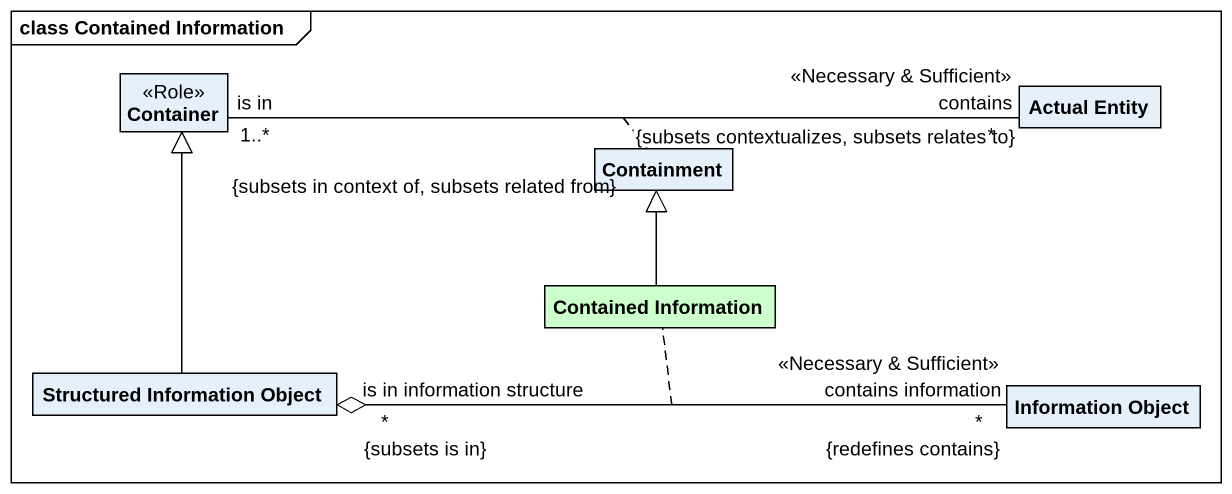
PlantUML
@startuml
mainframe class Contained Information
hide circle
hide empty members
class Container <<Role>>
class "Actual Entity" as Actual_Entity
class Containment
class "Contained Information" as Contained_Information #CCFFCC
class "Structured Information Object" as Structured_Information
class "Information Object" as Information_Object
Container "is in\n1..*\n{subsets in context of, subsets related from}" -right- "contains\n<<Necessary & Sufficient>>\n*\n{subsets contextualizes, subsets relates to}" Actual_Entity
(Container, Actual_Entity) .. Containment
Contained_Information -up-|> Containment
Structured_Information -up-|> Container
Structured_Information "is in information structure\n*\n{subsets is in}" o-right- "contains information\n<<Necessary & Sufficient>>\n*\n{redefines contains}" Information_Object
(Structured_Information, Information_Object) .. Contained_Information
@enduml
